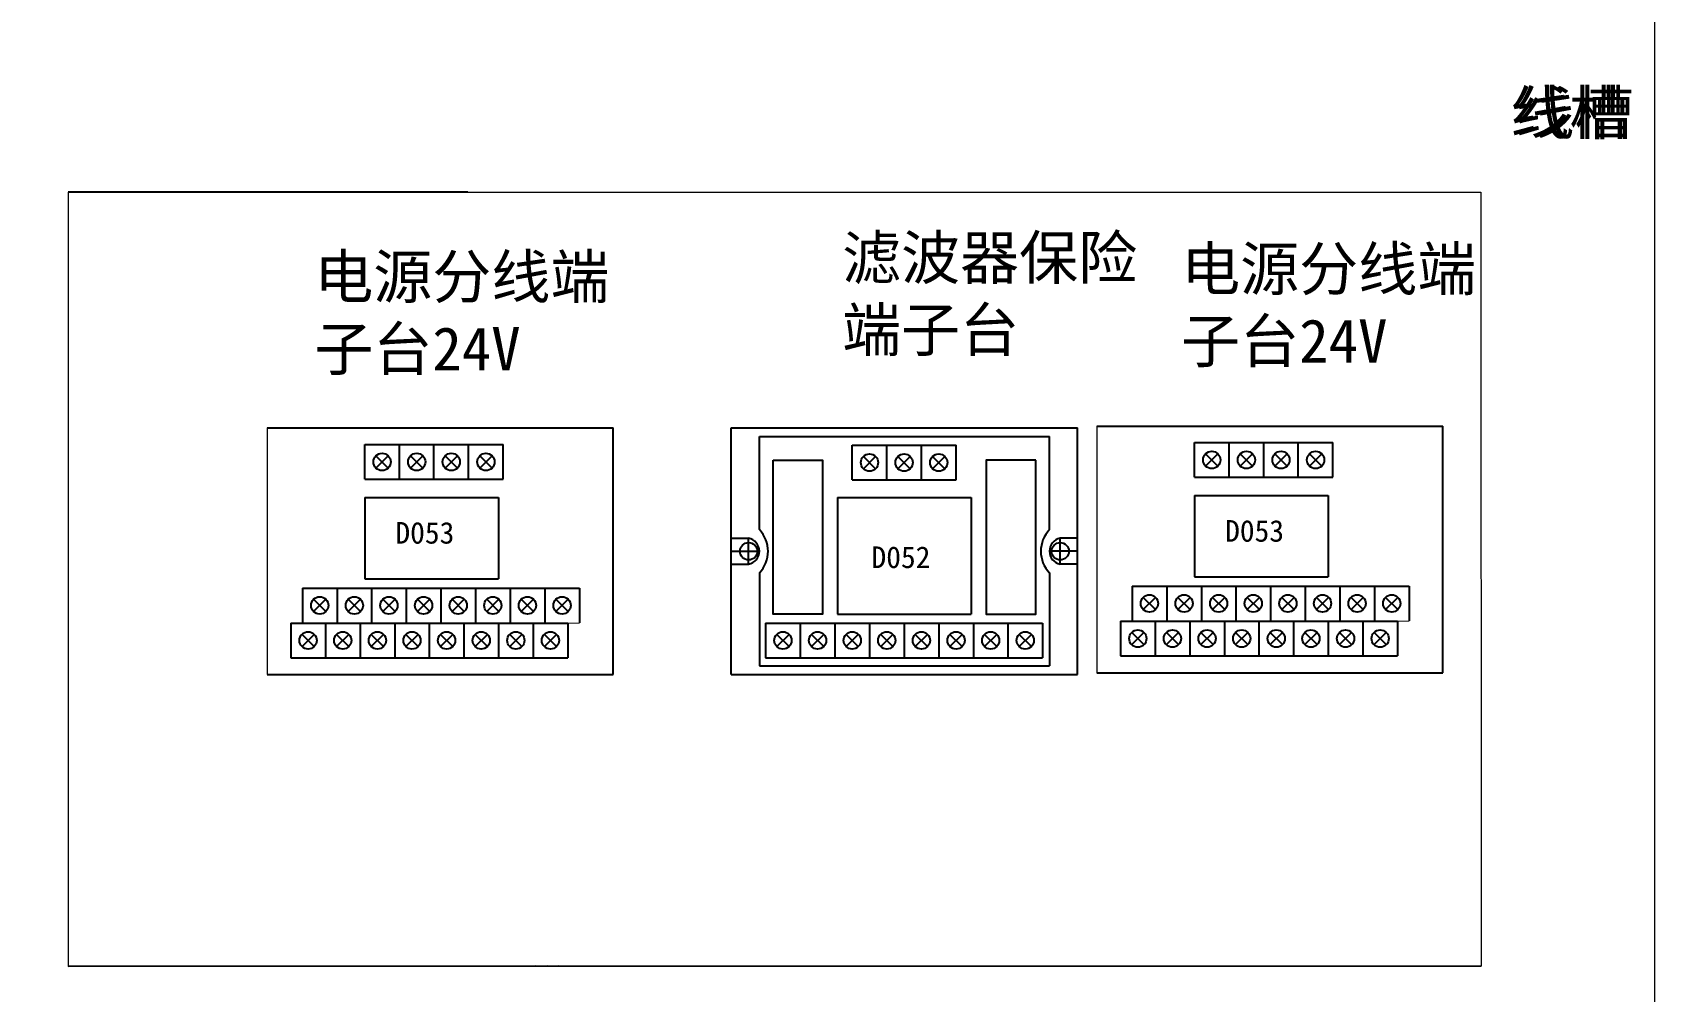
# Model space of a CAD drawing. Extents: x -21176 to 41123, y 80777 to 162275.
# Drawn here: x 40747.8 to 41122.6, y 81523 to 81744.7 of the extents above; entities that cross this region are included whole.
import ezdxf

# ---------------------------------------------------------------- set-up
doc = ezdxf.new("R2010")
doc.units = 0
doc.header["$MEASUREMENT"] = 0

msp = doc.modelspace()

# ---------------------------------------------------------------- linework, layer by layer
at = {"color": 0, "lineweight": -2}
for p, q in [((40848.39, 81707.732, 550.938), (40756.006, 81707.732, 550.938)), ((40801.999, 81653.283, 550.938), (40881.999, 81653.283, 550.938)), ((40881.999, 81596.283, 550.938), (40881.999, 81653.283, 550.938)), ((40881.999, 81596.283, 550.938), (40881.999, 81653.283, 550.938)), ((40909.273, 81596.283, 550.938), (40909.273, 81653.283, 550.938)), ((40909.273, 81653.283, 550.938), (40989.273, 81653.283, 550.938)), ((40989.273, 81596.283, 550.938), (40989.273, 81653.283, 550.938)), ((40993.739, 81653.73, 550.938), (41073.739, 81653.73, 550.938)), ((41073.739, 81596.73, 550.938), (41073.739, 81653.73, 550.938)), ((40824.562, 81649.442, 550.938), (40848.562, 81649.442, 550.938)), ((40824.562, 81641.442, 550.938), (40824.562, 81649.442, 550.938)), ((40832.562, 81641.442, 550.938), (40832.562, 81649.442, 550.938)), ((40832.562, 81649.442, 550.938), (40856.562, 81649.442, 550.938)), ((40840.562, 81641.442, 550.938), (40840.562, 81649.442, 550.938)), ((40848.562, 81641.442, 550.938), (40848.562, 81649.442, 550.938)), ((40856.562, 81641.442, 550.938), (40856.562, 81649.442, 550.938)), ((40915.751, 81651.283, 550.938), (40982.795, 81651.283, 550.938)), ((40915.751, 81629.783, 550.938), (40915.751, 81651.283, 550.938)), ((40937.206, 81649.283, 550.938), (40961.206, 81649.283, 550.938)), ((40937.206, 81641.283, 550.938), (40937.206, 81649.283, 550.938)), ((40945.206, 81641.283, 550.938), (40945.206, 81649.283, 550.938)), ((40953.206, 81641.283, 550.938), (40953.206, 81649.283, 550.938)), ((40961.206, 81641.283, 550.938), (40961.206, 81649.283, 550.938)), ((40982.795, 81629.783, 550.938), (40982.795, 81651.283, 550.938)), ((41016.302, 81649.889, 550.938), (41040.302, 81649.889, 550.938)), ((41016.302, 81641.889, 550.938), (41016.302, 81649.889, 550.938)), ((41024.302, 81641.889, 550.938), (41024.302, 81649.889, 550.938)), ((41024.302, 81649.889, 550.938), (41048.302, 81649.889, 550.938)), ((41032.302, 81641.889, 550.938), (41032.302, 81649.889, 550.938)), ((41040.302, 81641.889, 550.938), (41040.302, 81649.889, 550.938)), ((41048.302, 81641.889, 550.938), (41048.302, 81649.889, 550.938)), ((40827.148, 81646.856, 550.938), (40829.977, 81644.028, 550.938)), ((40829.977, 81646.856, 550.938), (40827.148, 81644.028, 550.938)), ((40835.148, 81646.856, 550.938), (40837.977, 81644.028, 550.938)), ((40837.977, 81646.856, 550.938), (40835.148, 81644.028, 550.938)), ((40843.148, 81646.856, 550.938), (40845.977, 81644.028, 550.938)), ((40845.977, 81646.856, 550.938), (40843.148, 81644.028, 550.938)), ((40851.148, 81646.856, 550.938), (40853.977, 81644.028, 550.938)), ((40853.977, 81646.856, 550.938), (40851.148, 81644.028, 550.938)), ((40939.792, 81646.697, 550.938), (40942.62, 81643.869, 550.938)), ((40942.62, 81646.697, 550.938), (40939.792, 81643.869, 550.938)), ((40947.792, 81646.697, 550.938), (40950.62, 81643.869, 550.938)), ((40950.62, 81646.697, 550.938), (40947.792, 81643.869, 550.938)), ((40955.792, 81646.697, 550.938), (40958.62, 81643.869, 550.938)), ((40958.62, 81646.697, 550.938), (40955.792, 81643.869, 550.938)), ((41018.888, 81647.303, 550.938), (41021.717, 81644.475, 550.938)), ((41021.717, 81647.303, 550.938), (41018.888, 81644.475, 550.938)), ((41026.888, 81647.303, 550.938), (41029.717, 81644.475, 550.938)), ((41029.717, 81647.303, 550.938), (41026.888, 81644.475, 550.938)), ((41034.888, 81647.303, 550.938), (41037.717, 81644.475, 550.938)), ((41037.717, 81647.303, 550.938), (41034.888, 81644.475, 550.938)), ((41042.888, 81647.303, 550.938), (41045.717, 81644.475, 550.938)), ((41045.717, 81647.303, 550.938), (41042.888, 81644.475, 550.938)), ((41016.302, 81641.889, 550.938), (41040.302, 81641.889, 550.938)), ((41024.302, 81641.889, 550.938), (41048.302, 81641.889, 550.938)), ((40824.562, 81641.442, 550.938), (40848.562, 81641.442, 550.938)), ((40832.562, 81641.442, 550.938), (40856.562, 81641.442, 550.938)), ((40937.206, 81641.283, 550.938), (40961.206, 81641.283, 550.938)), ((40824.562, 81637.222, 550.938), (40855.479, 81637.222, 550.938)), ((40824.562, 81637.222, 550.938), (40824.562, 81618.452, 550.938)), ((40855.479, 81637.222, 550.938), (40855.479, 81618.452, 550.938)), ((40933.815, 81637.222, 550.938), (40964.731, 81637.222, 550.938)), ((40933.815, 81637.222, 550.938), (40933.815, 81610.225, 550.938)), ((40964.731, 81637.222, 550.938), (40964.731, 81610.225, 550.938)), ((41016.302, 81637.669, 550.938), (41047.219, 81637.669, 550.938)), ((41016.302, 81637.669, 550.938), (41016.302, 81618.899, 550.938)), ((41047.219, 81637.669, 550.938), (41047.219, 81618.899, 550.938)), ((40909.273, 81627.783, 550.938), (40913.273, 81627.783, 550.938)), ((40913.273, 81621.783, 550.938), (40913.273, 81627.783, 550.938)), ((40985.273, 81621.783, 550.938), (40985.273, 81627.783, 550.938)), ((40989.273, 81627.783, 550.938), (40985.273, 81627.783, 550.938)), ((40909.273, 81624.783, 550.938), (40915.273, 81624.783, 550.938)), ((40989.273, 81624.783, 550.938), (40983.273, 81624.783, 550.938)), ((40909.273, 81621.783, 550.938), (40913.273, 81621.783, 550.938)), ((40915.751, 81619.783, 550.938), (40915.751, 81598.283, 550.938)), ((40982.795, 81619.783, 550.938), (40982.795, 81598.283, 550.938)), ((40989.273, 81621.783, 550.938), (40985.273, 81621.783, 550.938)), ((40810.157, 81616.276, 550.938), (40874.157, 81616.276, 550.938)), ((40810.157, 81616.276, 550.938), (40810.157, 81608.276, 550.938)), ((40818.157, 81616.276, 550.938), (40818.157, 81608.276, 550.938)), ((40824.562, 81618.452, 550.938), (40855.479, 81618.452, 550.938)), ((40826.157, 81616.276, 550.938), (40826.157, 81608.276, 550.938)), ((40834.157, 81616.276, 550.938), (40834.157, 81608.276, 550.938)), ((40842.157, 81616.276, 550.938), (40842.157, 81608.276, 550.938)), ((40850.157, 81616.276, 550.938), (40850.157, 81608.276, 550.938)), ((40858.157, 81616.276, 550.938), (40858.157, 81608.276, 550.938)), ((40866.157, 81616.276, 550.938), (40866.157, 81608.276, 550.938)), ((40874.157, 81616.276, 550.938), (40874.157, 81608.276, 550.938)), ((41001.897, 81616.723, 550.938), (41065.897, 81616.723, 550.938)), ((41001.897, 81616.723, 550.938), (41001.897, 81608.723, 550.938)), ((41009.897, 81616.723, 550.938), (41009.897, 81608.723, 550.938)), ((41016.302, 81618.899, 550.938), (41047.219, 81618.899, 550.938)), ((41017.897, 81616.723, 550.938), (41017.897, 81608.723, 550.938)), ((41025.897, 81616.723, 550.938), (41025.897, 81608.723, 550.938)), ((41033.897, 81616.723, 550.938), (41033.897, 81608.723, 550.938)), ((41041.897, 81616.723, 550.938), (41041.897, 81608.723, 550.938)), ((41049.897, 81616.723, 550.938), (41049.897, 81608.723, 550.938)), ((41057.897, 81616.723, 550.938), (41057.897, 81608.723, 550.938)), ((41065.897, 81616.723, 550.938), (41065.897, 81608.723, 550.938)), ((40812.743, 81613.69, 550.938), (40815.571, 81610.862, 550.938)), ((40815.571, 81613.69, 550.938), (40812.743, 81610.862, 550.938)), ((40820.743, 81613.69, 550.938), (40823.571, 81610.862, 550.938)), ((40823.571, 81613.69, 550.938), (40820.743, 81610.862, 550.938)), ((40828.743, 81613.69, 550.938), (40831.571, 81610.862, 550.938)), ((40831.571, 81613.69, 550.938), (40828.743, 81610.862, 550.938)), ((40836.743, 81613.69, 550.938), (40839.571, 81610.862, 550.938)), ((40839.571, 81613.69, 550.938), (40836.743, 81610.862, 550.938)), ((40844.743, 81613.69, 550.938), (40847.571, 81610.862, 550.938)), ((40847.571, 81613.69, 550.938), (40844.743, 81610.862, 550.938)), ((40852.743, 81613.69, 550.938), (40855.571, 81610.862, 550.938)), ((40855.571, 81613.69, 550.938), (40852.743, 81610.862, 550.938)), ((40860.743, 81613.69, 550.938), (40863.571, 81610.862, 550.938)), ((40863.571, 81613.69, 550.938), (40860.743, 81610.862, 550.938)), ((40868.743, 81613.69, 550.938), (40871.571, 81610.862, 550.938)), ((40871.571, 81613.69, 550.938), (40868.743, 81610.862, 550.938)), ((41004.483, 81614.137, 550.938), (41007.311, 81611.309, 550.938)), ((41007.311, 81614.137, 550.938), (41004.483, 81611.309, 550.938)), ((41012.483, 81614.137, 550.938), (41015.311, 81611.309, 550.938)), ((41015.311, 81614.137, 550.938), (41012.483, 81611.309, 550.938)), ((41020.483, 81614.137, 550.938), (41023.311, 81611.309, 550.938)), ((41023.311, 81614.137, 550.938), (41020.483, 81611.309, 550.938)), ((41028.483, 81614.137, 550.938), (41031.311, 81611.309, 550.938)), ((41031.311, 81614.137, 550.938), (41028.483, 81611.309, 550.938)), ((41036.483, 81614.137, 550.938), (41039.311, 81611.309, 550.938)), ((41039.311, 81614.137, 550.938), (41036.483, 81611.309, 550.938)), ((41044.483, 81614.137, 550.938), (41047.311, 81611.309, 550.938)), ((41047.311, 81614.137, 550.938), (41044.483, 81611.309, 550.938)), ((41052.483, 81614.137, 550.938), (41055.311, 81611.309, 550.938)), ((41055.311, 81614.137, 550.938), (41052.483, 81611.309, 550.938)), ((41060.483, 81614.137, 550.938), (41063.311, 81611.309, 550.938)), ((41063.311, 81614.137, 550.938), (41060.483, 81611.309, 550.938)), ((40807.477, 81608.176, 550.938), (40871.477, 81608.176, 550.938)), ((40807.477, 81608.176, 550.938), (40807.477, 81600.176, 550.938)), ((40807.477, 81608.176, 550.938), (40871.477, 81608.176, 550.938)), ((40815.477, 81608.176, 550.938), (40815.477, 81600.176, 550.938)), ((40823.477, 81608.176, 550.938), (40823.477, 81600.176, 550.938)), ((40831.477, 81608.176, 550.938), (40831.477, 81600.176, 550.938)), ((40839.477, 81608.176, 550.938), (40839.477, 81600.176, 550.938)), ((40847.477, 81608.176, 550.938), (40847.477, 81600.176, 550.938)), ((40855.477, 81608.176, 550.938), (40855.477, 81600.176, 550.938)), ((40863.477, 81608.176, 550.938), (40863.477, 81600.176, 550.938)), ((40871.477, 81608.176, 550.938), (40871.477, 81600.176, 550.938)), ((40917.206, 81608.176, 550.938), (40981.206, 81608.176, 550.938)), ((40917.206, 81608.176, 550.938), (40917.206, 81600.176, 550.938)), ((40925.206, 81608.176, 550.938), (40925.206, 81600.176, 550.938)), ((40933.206, 81608.176, 550.938), (40933.206, 81600.176, 550.938)), ((40933.815, 81610.225, 550.938), (40964.731, 81610.225, 550.938)), ((40941.206, 81608.176, 550.938), (40941.206, 81600.176, 550.938)), ((40949.206, 81608.176, 550.938), (40949.206, 81600.176, 550.938)), ((40957.206, 81608.176, 550.938), (40957.206, 81600.176, 550.938)), ((40965.206, 81608.176, 550.938), (40965.206, 81600.176, 550.938)), ((40973.206, 81608.176, 550.938), (40973.206, 81600.176, 550.938)), ((40981.206, 81608.176, 550.938), (40981.206, 81600.176, 550.938)), ((40999.217, 81608.624, 550.938), (41063.217, 81608.624, 550.938)), ((40999.217, 81608.624, 550.938), (40999.217, 81600.624, 550.938)), ((40999.217, 81608.624, 550.938), (41063.217, 81608.624, 550.938)), ((41007.217, 81608.624, 550.938), (41007.217, 81600.624, 550.938)), ((41015.217, 81608.624, 550.938), (41015.217, 81600.624, 550.938)), ((41023.217, 81608.624, 550.938), (41023.217, 81600.624, 550.938)), ((41031.217, 81608.624, 550.938), (41031.217, 81600.624, 550.938)), ((41039.217, 81608.624, 550.938), (41039.217, 81600.624, 550.938)), ((41047.217, 81608.624, 550.938), (41047.217, 81600.624, 550.938)), ((41055.217, 81608.624, 550.938), (41055.217, 81600.624, 550.938)), ((41063.217, 81608.624, 550.938), (41063.217, 81600.624, 550.938)), ((40810.063, 81605.591, 550.938), (40812.891, 81602.762, 550.938)), ((40812.891, 81605.591, 550.938), (40810.063, 81602.762, 550.938)), ((40818.063, 81605.591, 550.938), (40820.891, 81602.762, 550.938)), ((40820.891, 81605.591, 550.938), (40818.063, 81602.762, 550.938)), ((40826.063, 81605.591, 550.938), (40828.891, 81602.762, 550.938)), ((40828.891, 81605.591, 550.938), (40826.063, 81602.762, 550.938)), ((40834.063, 81605.591, 550.938), (40836.891, 81602.762, 550.938)), ((40836.891, 81605.591, 550.938), (40834.063, 81602.762, 550.938)), ((40842.063, 81605.591, 550.938), (40844.891, 81602.762, 550.938)), ((40844.891, 81605.591, 550.938), (40842.063, 81602.762, 550.938)), ((40850.063, 81605.591, 550.938), (40852.891, 81602.762, 550.938)), ((40852.891, 81605.591, 550.938), (40850.063, 81602.762, 550.938)), ((40858.063, 81605.591, 550.938), (40860.891, 81602.762, 550.938)), ((40860.891, 81605.591, 550.938), (40858.063, 81602.762, 550.938)), ((40866.063, 81605.591, 550.938), (40868.891, 81602.762, 550.938)), ((40868.891, 81605.591, 550.938), (40866.063, 81602.762, 550.938)), ((40919.792, 81605.591, 550.938), (40922.62, 81602.762, 550.938)), ((40922.62, 81605.591, 550.938), (40919.792, 81602.762, 550.938)), ((40927.792, 81605.591, 550.938), (40930.62, 81602.762, 550.938)), ((40930.62, 81605.591, 550.938), (40927.792, 81602.762, 550.938)), ((40935.792, 81605.591, 550.938), (40938.62, 81602.762, 550.938)), ((40938.62, 81605.591, 550.938), (40935.792, 81602.762, 550.938)), ((40943.792, 81605.591, 550.938), (40946.62, 81602.762, 550.938)), ((40946.62, 81605.591, 550.938), (40943.792, 81602.762, 550.938)), ((40951.792, 81605.591, 550.938), (40954.62, 81602.762, 550.938)), ((40954.62, 81605.591, 550.938), (40951.792, 81602.762, 550.938)), ((40959.792, 81605.591, 550.938), (40962.62, 81602.762, 550.938)), ((40962.62, 81605.591, 550.938), (40959.792, 81602.762, 550.938)), ((40967.792, 81605.591, 550.938), (40970.62, 81602.762, 550.938)), ((40970.62, 81605.591, 550.938), (40967.792, 81602.762, 550.938)), ((40975.792, 81605.591, 550.938), (40978.62, 81602.762, 550.938)), ((40978.62, 81605.591, 550.938), (40975.792, 81602.762, 550.938)), ((41001.803, 81606.038, 550.938), (41004.631, 81603.209, 550.938)), ((41004.631, 81606.038, 550.938), (41001.803, 81603.209, 550.938)), ((41009.803, 81606.038, 550.938), (41012.631, 81603.209, 550.938)), ((41012.631, 81606.038, 550.938), (41009.803, 81603.209, 550.938)), ((41017.803, 81606.038, 550.938), (41020.631, 81603.209, 550.938)), ((41020.631, 81606.038, 550.938), (41017.803, 81603.209, 550.938)), ((41025.803, 81606.038, 550.938), (41028.631, 81603.209, 550.938)), ((41028.631, 81606.038, 550.938), (41025.803, 81603.209, 550.938)), ((41033.803, 81606.038, 550.938), (41036.631, 81603.209, 550.938)), ((41036.631, 81606.038, 550.938), (41033.803, 81603.209, 550.938)), ((41041.803, 81606.038, 550.938), (41044.631, 81603.209, 550.938)), ((41044.631, 81606.038, 550.938), (41041.803, 81603.209, 550.938)), ((41049.803, 81606.038, 550.938), (41052.631, 81603.209, 550.938)), ((41052.631, 81606.038, 550.938), (41049.803, 81603.209, 550.938)), ((41057.803, 81606.038, 550.938), (41060.631, 81603.209, 550.938)), ((41060.631, 81606.038, 550.938), (41057.803, 81603.209, 550.938)), ((40999.217, 81600.624, 550.938), (41063.217, 81600.624, 550.938)), ((40807.477, 81600.176, 550.938), (40871.477, 81600.176, 550.938)), ((40915.751, 81598.283, 550.938), (40982.795, 81598.283, 550.938)), ((40917.206, 81600.176, 550.938), (40981.206, 81600.176, 550.938)), ((40993.739, 81596.73, 550.938), (41073.739, 81596.73, 550.938)), ((40801.999, 81596.283, 550.938), (40881.999, 81596.283, 550.938)), ((40909.273, 81596.283, 550.938), (40989.273, 81596.283, 550.938)), ((41082.527, 81528.923, 550.938), (40756.006, 81528.86, 550.938)), ((40869.35, 81528.88, 550.938), (40756.006, 81528.858, 550.938)), ((40866.715, 81528.88, 550.938), (40756.006, 81528.859, 550.938)), ((40864.08, 81528.88, 550.938), (40756.006, 81528.859, 550.938))]:
    msp.add_line(p, q, dxfattribs=at)
at = {"lineweight": 0}
for p, q in [((40756.006, 81707.732, 550.938), (40756.006, 81528.858, 550.938)), ((40848.39, 81707.732, 550.938), (41082.511, 81707.732, 550.938)), ((41082.511, 81707.732, 550.938), (41082.527, 81528.923, 550.938)), ((40801.999, 81653.283, 550.938), (40801.999, 81596.283, 550.938)), ((40993.739, 81653.73, 550.938), (40993.739, 81596.73, 550.938)), ((40871.477, 81608.176, 550.938), (40874.157, 81608.276, 550.938)), ((41063.217, 81608.624, 550.938), (41065.897, 81608.723, 550.938))]:
    msp.add_line(p, q, dxfattribs=at)
at = {"lineweight": 0, "elevation": 550.938}
msp.add_lwpolyline([(40322.629, 81978.345), (41122.629, 81978.345), (41122.629, 81048.345), (40322.629, 81048.345)], close=True, dxfattribs=at)
at = {"color": 0, "lineweight": -2, "elevation": 550.938}
for points in [[(40918.916, 81645.832), (40930.345, 81645.832), (40930.345, 81610.225), (40918.916, 81610.225)], [(40979.63, 81645.832), (40968.201, 81645.832), (40968.201, 81610.225), (40979.63, 81610.225)]]:
    msp.add_lwpolyline(points, close=True, dxfattribs=at)
at = {"color": 0, "lineweight": -2}
for centre in [(40828.562, 81645.442, 550.938), (40836.562, 81645.442, 550.938), (40844.562, 81645.442, 550.938), (40852.562, 81645.442, 550.938), (40941.206, 81645.283, 550.938), (40949.206, 81645.283, 550.938), (40957.206, 81645.283, 550.938), (41020.302, 81645.889, 550.938), (41028.302, 81645.889, 550.938), (41036.302, 81645.889, 550.938), (41044.302, 81645.889, 550.938), (40913.273, 81624.783, 550.938), (40985.273, 81624.783, 550.938), (40814.157, 81612.276, 550.938), (40822.157, 81612.276, 550.938), (40830.157, 81612.276, 550.938), (40838.157, 81612.276, 550.938), (40846.157, 81612.276, 550.938), (40854.157, 81612.276, 550.938), (40862.157, 81612.276, 550.938), (40870.157, 81612.276, 550.938), (41005.897, 81612.723, 550.938), (41013.897, 81612.723, 550.938), (41021.897, 81612.723, 550.938), (41029.897, 81612.723, 550.938), (41037.897, 81612.723, 550.938), (41045.897, 81612.723, 550.938), (41053.897, 81612.723, 550.938), (41061.897, 81612.723, 550.938), (40811.477, 81604.176, 550.938), (40819.477, 81604.176, 550.938), (40827.477, 81604.176, 550.938), (40835.477, 81604.176, 550.938), (40843.477, 81604.176, 550.938), (40851.477, 81604.176, 550.938), (40859.477, 81604.176, 550.938), (40867.477, 81604.176, 550.938), (40921.206, 81604.176, 550.938), (40929.206, 81604.176, 550.938), (40937.206, 81604.176, 550.938), (40945.206, 81604.176, 550.938), (40953.206, 81604.176, 550.938), (40961.206, 81604.176, 550.938), (40969.206, 81604.176, 550.938), (40977.206, 81604.176, 550.938), (41003.217, 81604.624, 550.938), (41011.217, 81604.624, 550.938), (41019.217, 81604.624, 550.938), (41027.217, 81604.624, 550.938), (41035.217, 81604.624, 550.938), (41043.217, 81604.624, 550.938), (41051.217, 81604.624, 550.938), (41059.217, 81604.624, 550.938)]:
    msp.add_circle(centre, 2, dxfattribs=at)
for centre, radius, start, end in [((40912.696, 81624.783, 550.938), 3.055, 280.88536, 79.11464), ((40910.501, 81624.783, 550.938), 7.25, 316.39718, 43.60282), ((40988.045, 81624.783, 550.938), 7.25, 136.39718, 223.60282), ((40985.85, 81624.783, 550.938), 3.055, 100.88536, 259.11464)]:
    msp.add_arc(centre, radius, start, end, dxfattribs=at)

# ---------------------------------------------------------------- texts
at = {"lineweight": 0, "char_height": 10, "attachment_point": 1}
for s, insert, width in [('{\\fSimSun|b0|i0|c134|p2;线槽}', (41089.298, 81731.142, 550.938), 39.76742), ('{\\fSimSun|b0|i0|c134|p2;线槽}', (41090.479, 81731.142, 550.938), 39.76742), ('{\\fSimSun|b0|i0|c134|p2;滤波器保险端子台}', (40934.863, 81697.66, 550.938), 69.03877), ('{\\fSimSun|b0|i0|c134|p2;电源分线端子台24V}', (40812.896, 81693.253, 550.938), 69.03877), ('{\\fSimSun|b0|i0|c134|p2;电源分线端子台24V}', (41013.225, 81695.072, 550.938), 69.03877)]:
    msp.add_mtext(s, dxfattribs=dict(at, insert=insert, width=width))
at = {"char_height": 5, "width": 35, "attachment_point": 1}
for s, insert in [('D053', (40831.653, 81631.55, 550.938)), ('D053', (41023.393, 81631.997, 550.938)), ('D052', (40941.676, 81625.91, 550.938))]:
    msp.add_mtext(s, dxfattribs=dict(at, insert=insert))

doc.saveas('drawing.dxf')
